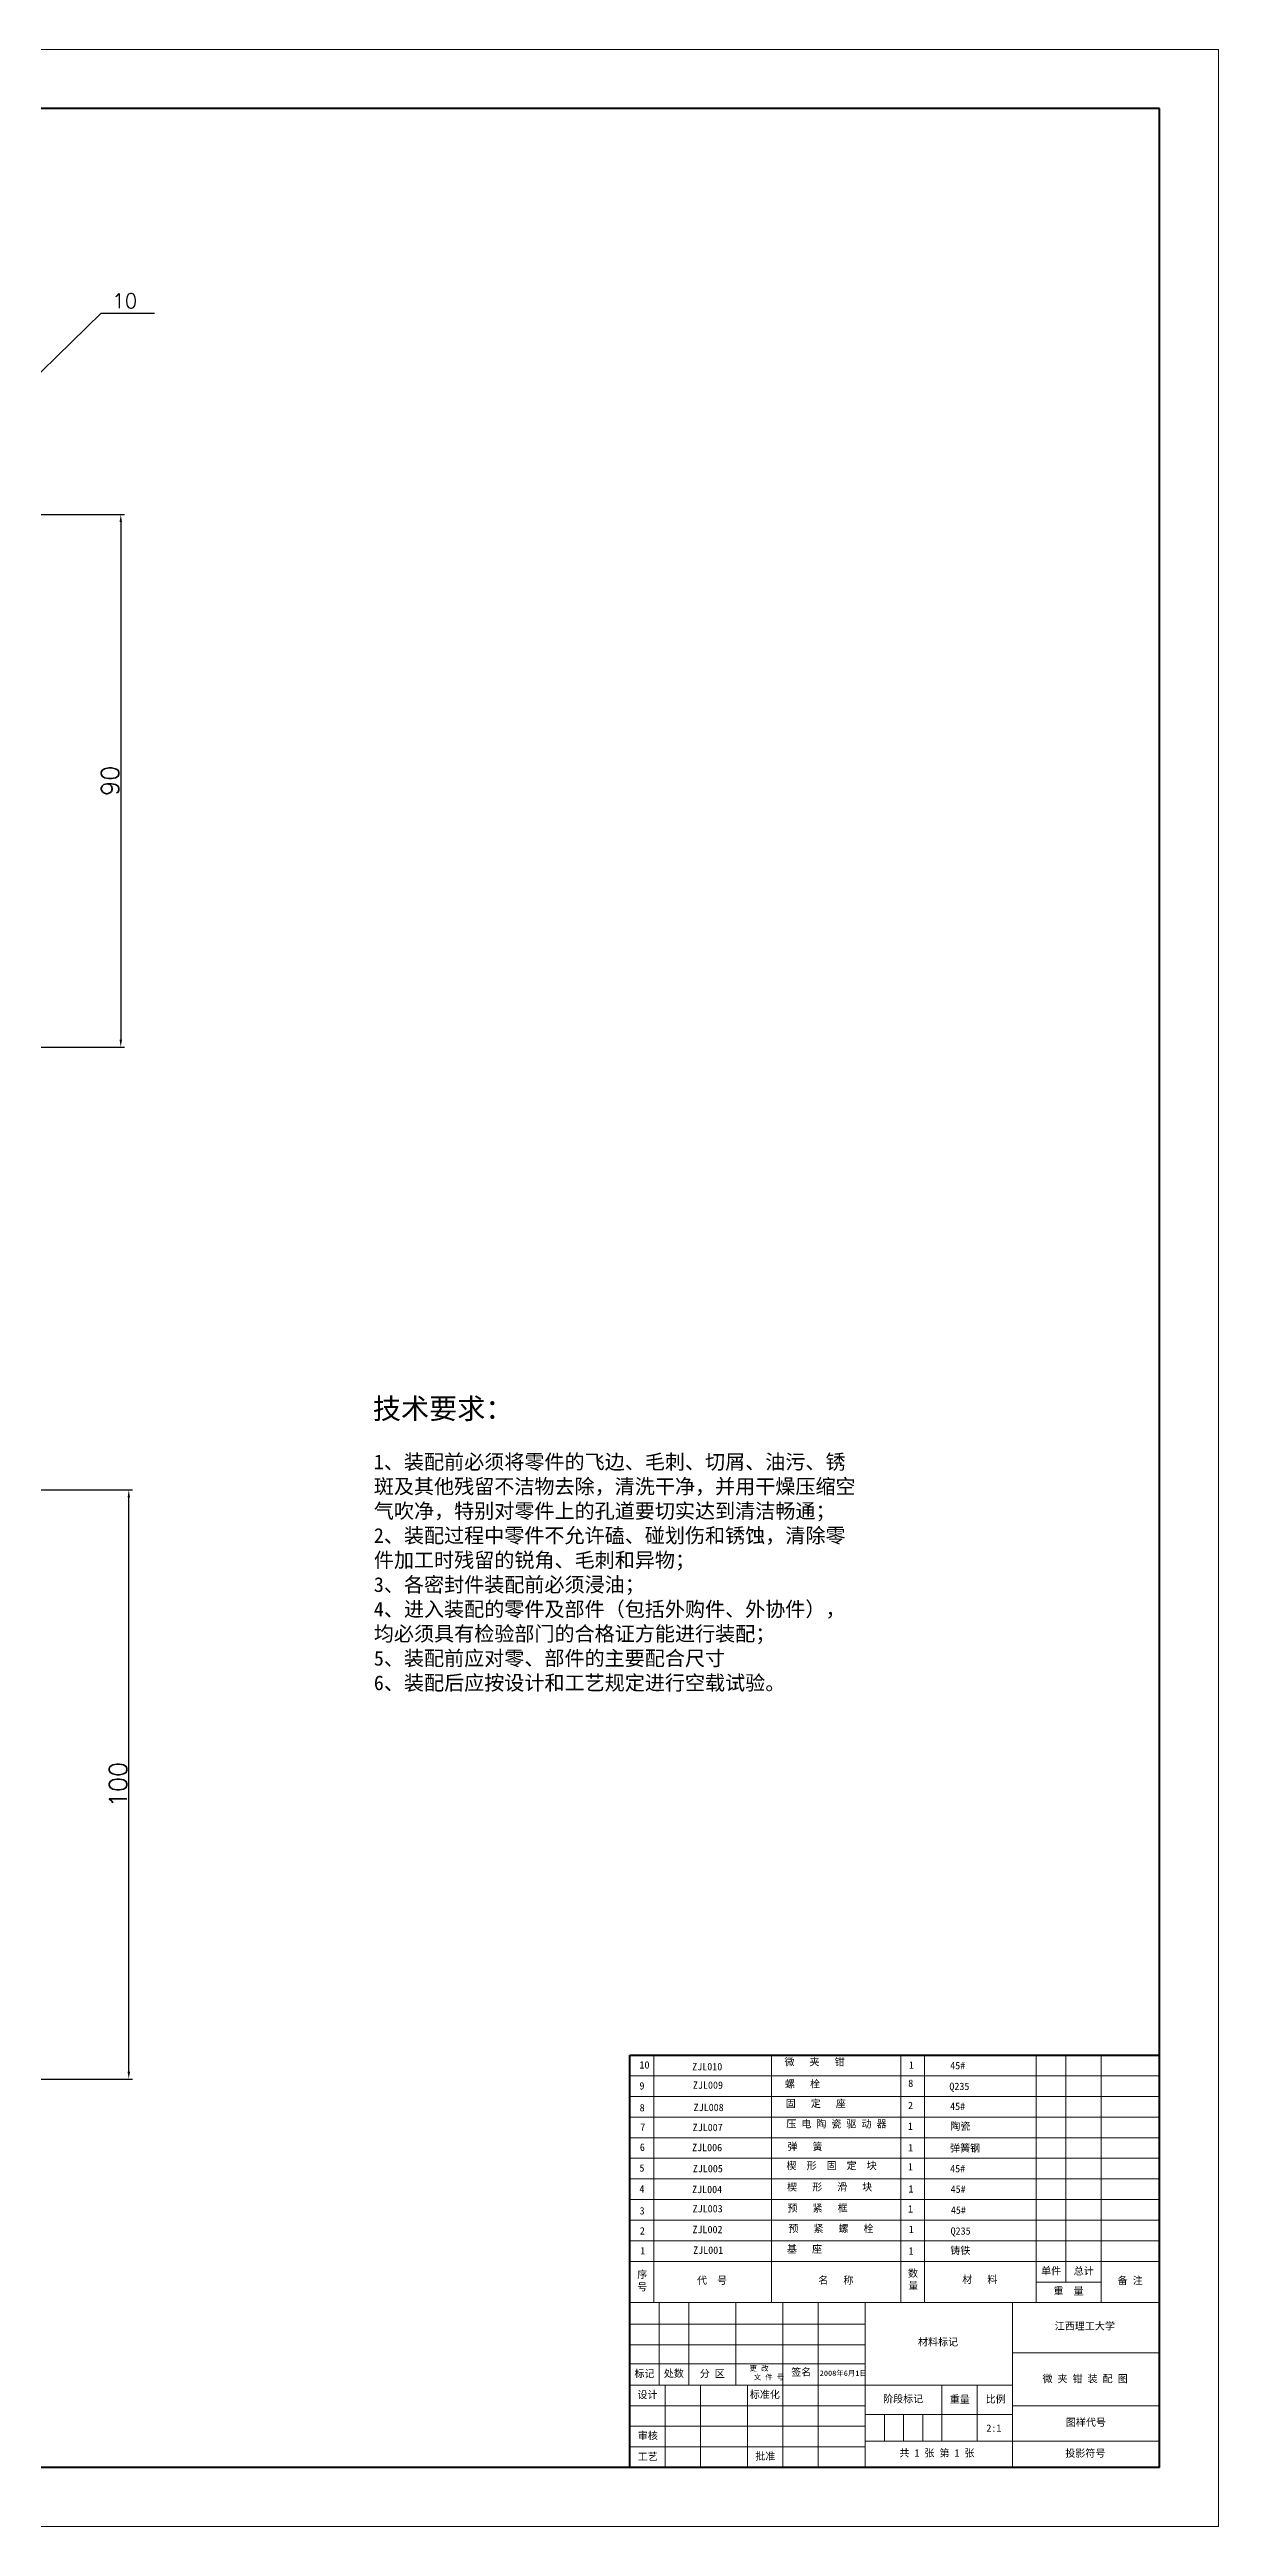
# Model space of a CAD drawing. Header units: millimetres. Extents: x -1505 to 6149, y -3153 to 848.
# Drawn here: x 5752 to 6149, y 7 to 848 of the extents above; entities that cross this region are included whole.
import ezdxf

# ---------------------------------------------------------------- set-up
doc = ezdxf.new("R2010")
doc.units = ezdxf.units.MM
doc.layers.add('csx', color=7, linetype='Continuous', lineweight=50)
doc.styles.add('2.5', font='simfang.ttf')
doc.styles.get("Standard").update_dxf_attribs({"font": 'txt', "bigfont": 'gbcbig.shx'})
doc.dimstyles.new('ISO-25', dxfattribs={"dimtxt": 2, "dimasz": 2, "dimexe": 1.25, "dimexo": 0, "dimtad": 1, "dimdsep": 46, "dimtxsty": 'Standard', "dimcen": 2.5, "dimadec": 0, "dimazin": 0, "dimtfac": 1, "dimtmove": 0, "dimatfit": 3, "dimfxl": 1, "dimarcsym": 0})
doc.dimstyles.new('zp ISO-25', dxfattribs={"dimtxt": 6, "dimasz": 2.5, "dimexe": 1.25, "dimexo": 0, "dimtad": 1, "dimlfac": 0.5, "dimdsep": 46, "dimtxsty": 'Standard', "dimcen": 2.5, "dimadec": 0, "dimazin": 0, "dimtfac": 1, "dimtmove": 0, "dimatfit": 3, "dimfxl": 1, "dimarcsym": 0})

# ---------------------------------------------------------------- blocks, each defined once
blk = doc.blocks.new('*D79')
at = {"color": 0, "lineweight": -2}
for p, q in [((5237.58, 689.62), (5777.76, 689.62)), ((5776.51, 687.12), (5776.51, 511.35)), ((5729.41, 508.85), (5777.76, 508.85))]:
    blk.add_line(p, q, dxfattribs=at)
at = {"color": 0}
for points in [[(5776.09, 687.12), (5776.92, 687.12), (5776.51, 689.62)], [(5776.09, 511.35), (5776.92, 511.35), (5776.51, 508.85)]]:
    blk.add_solid(points, dxfattribs=at)
at = {"layer": 'Defpoints', "color": 0}
for p in [(5237.58, 689.62), (5729.41, 508.85), (5776.51, 508.85)]:
    blk.add_point(p, dxfattribs=at)
at = {"color": 0, "lineweight": 13, "insert": (5772.88, 599.24), "char_height": 6, "attachment_point": 5, "rotation": 90}
blk.add_mtext('90', dxfattribs=at)
blk = doc.blocks.new('*D83')
at = {"color": 0, "lineweight": -2}
for p, q in [((5729.41, 358.44), (5780.48, 358.44)), ((5779.23, 160.94), (5779.23, 355.94)), ((5729.41, 158.44), (5780.48, 158.44))]:
    blk.add_line(p, q, dxfattribs=at)
at = {"color": 0}
for points in [[(5778.82, 355.94), (5779.65, 355.94), (5779.23, 358.44)], [(5778.82, 160.94), (5779.65, 160.94), (5779.23, 158.44)]]:
    blk.add_solid(points, dxfattribs=at)
at = {"layer": 'Defpoints', "color": 0}
for p in [(5729.41, 358.44), (5779.23, 358.44), (5729.41, 158.44)]:
    blk.add_point(p, dxfattribs=at)
at = {"color": 0, "lineweight": 13, "insert": (5775.61, 258.44), "char_height": 6, "attachment_point": 5, "rotation": 90}
blk.add_mtext('100', dxfattribs=at)

msp = doc.modelspace()

# ---------------------------------------------------------------- linework, layer by layer
at = {"lineweight": 13}
for p, q in [((4960.45, 847.526), (6149.45, 847.526)), ((6149.45, 847.526), (6149.45, 6.526)), ((5957.56, 166.526), (5957.56, 82.526)), ((5997.56, 166.526), (5997.56, 82.526)), ((6041.56, 166.526), (6041.56, 82.526)), ((6049.56, 166.526), (6049.56, 82.526)), ((6087.56, 166.526), (6087.56, 82.526)), ((6097.56, 166.526), (6097.56, 89.526)), ((6109.56, 166.526), (6109.56, 82.526)), ((5949.45, 159.526), (6129.45, 159.526)), ((5949.45, 152.526), (6129.45, 152.526)), ((5949.45, 145.526), (6129.45, 145.526)), ((5949.45, 145.526), (6129.45, 145.526)), ((5949.45, 138.526), (6129.45, 138.526)), ((5949.45, 131.526), (6129.45, 131.526)), ((5949.45, 124.526), (6129.45, 124.526)), ((5949.45, 117.526), (6129.45, 117.526)), ((5949.45, 110.526), (6129.45, 110.526)), ((5949.45, 103.526), (6129.45, 103.526)), ((5949.45, 96.526), (6129.45, 96.526)), ((6087.56, 89.526), (6109.56, 89.526)), ((5949.45, 75.265), (6029.45, 75.265)), ((5949.45, 68.243), (6029.45, 68.243)), ((5949.45, 61.69), (6029.45, 61.69)), ((6055.45, 35.526), (6055.45, 54.526)), ((6067.45, 54.526), (6067.45, 35.526)), ((5949.45, 47.526), (6029.45, 47.526)), ((6035.95, 44.526), (6035.95, 35.526)), ((6042.45, 44.526), (6042.45, 35.526)), ((6048.95, 44.526), (6048.95, 35.526)), ((5949.45, 40.526), (6029.45, 40.526)), ((6079.45, 35.526), (6129.45, 35.526)), ((5949.45, 33.526), (6029.45, 33.526)), ((6149.45, 6.526), (4960.45, 6.526))]:
    msp.add_line(p, q, dxfattribs=at)
at = {"lineweight": 50}
msp.add_line((5949.45, 166.526), (6129.45, 166.526), dxfattribs=at)
at = {"layer": 'csx', "lineweight": 50}
for p, q in [((6129.45, 827.526), (4980.45, 827.526)), ((6129.45, 26.526), (6129.45, 827.526)), ((5949.45, 82.526), (5949.45, 166.526)), ((5949.45, 26.526), (5949.45, 82.526)), ((6129.45, 26.526), (4980.45, 26.526))]:
    msp.add_line(p, q, dxfattribs=at)
at = {"layer": 'csx', "lineweight": 13}
for p, q in [((5949.45, 82.526), (6129.45, 82.526)), ((5959.45, 82.526), (5959.45, 54.526)), ((5969.45, 82.526), (5969.45, 54.526)), ((5985.45, 82.526), (5985.45, 54.526)), ((6001.45, 82.526), (6001.45, 54.526)), ((6013.45, 82.526), (6013.45, 54.526)), ((6029.45, 82.526), (6029.45, 26.526)), ((6079.45, 82.526), (6079.45, 26.526)), ((6129.45, 65.526), (6079.45, 65.526)), ((5949.45, 54.526), (6079.45, 54.526)), ((5961.45, 54.526), (5961.45, 26.526)), ((5973.45, 54.526), (5973.45, 26.526)), ((5989.45, 54.526), (5989.45, 26.526)), ((6001.45, 54.526), (6001.45, 26.526)), ((6013.45, 54.526), (6013.45, 26.526)), ((6079.45, 44.526), (6029.45, 44.526)), ((6129.45, 47.526), (6079.45, 47.526)), ((6079.45, 35.526), (6029.45, 35.526))]:
    msp.add_line(p, q, dxfattribs=at)

# ---------------------------------------------------------------- texts
at = {"lineweight": 13, "insert": (5773.549, 764.668), "char_height": 5, "width": 21.2166, "attachment_point": 1}
msp.add_mtext('10', dxfattribs=at)
at = {"lineweight": 13, "attachment_point": 1, "style": '2.5'}
for s, width, heights, insert, char_height in [('技术要求：', 93.82496, [0], (5862.16, 389.581), 7), ('1、装配前必须将零件的飞边、毛刺、切屑、油污、锈斑及其他残留不洁物去除，清洗干净，并用干燥压缩空气吹净，特别对零件上的孔道要切实达到清洁畅通；\\P2、装配过程中零件不允许磕、碰划伤和锈蚀，清除零件加工时残留的锐角、毛刺和异物；\\P3、各密封件装配前必须浸油；\\P4、进入装配的零件及部件（包括外购件、外协件），均必须具有检验部门的合格证方能进行装配；\\P5、装配前应对零、部件的主要配合尺寸\\P6、装配后应按设计和工艺规定进行空载试验。', 163.22878, [156.459], (5862.485, 370.502), 5), ('\\pi3.348;10', 8.11004, [0], (5949.387, 164.493), 2.5), ('   ZJL010', 40, [0], (5965.558, 163.91), 2.5), ('   微   夹   钳', 44, [0], (5996.894, 165.535), 2.5), ('   1', 40, [0], (6039.157, 164.46), 2.5), ('   45#', 44, [0], (6053.203, 164.259), 2.5), ('\\pi3.348;9', 8.11004, [0], (5949.387, 157.392), 2.5), ('   ZJL009', 40, [0], (5965.798, 157.628), 2.5), ('   螺   栓', 44, [0], (5997.057, 158.036), 2.5), ('   固   定   座', 44, [0], (5997.33, 151.388), 2.5), ('   8', 40, [0], (6038.948, 158.277), 2.5), ('   Q235', 44, [0], (6052.918, 157.218), 2.5), ('\\pi3.348;8', 8.11004, [0], (5949.448, 149.965), 2.5), ('\\pi3.348;7', 8.11004, [0], (5949.632, 143.361), 2.5), ('   ZJL007', 40, [0], (5965.702, 143.252), 2.5), ('   ZJL008', 40, [0], (5966.037, 150.059), 2.5), ('   压 电 陶 瓷 驱 动 器', 44, [0], (5997.512, 144.446), 2.5), ('   2', 40, [0], (6038.866, 150.727), 2.5), ('   1', 40, [0], (6038.823, 143.675), 2.5), ('   45#', 44, [0], (6053.173, 150.444), 2.5), ('   陶瓷', 44, [0], (6053.233, 143.687), 2.5), ('\\pi3.348;6', 8.11004, [0], (5949.509, 136.549), 2.5), ('   ZJL006', 40, [0], (5965.509, 136.442), 2.5), ('   弹   簧', 44, [0], (5997.926, 136.786), 2.5), ('   1', 40, [0], (6038.906, 136.386), 2.5), ('   弹簧钢', 44, [0], (6053.156, 136.269), 2.5), ('\\pi3.348;5', 8.11004, [0], (5949.387, 129.493), 2.5), ('   ZJL005', 40, [0], (5965.748, 129.3), 2.5), ('   楔  形  固  定  块', 44, [0], (5997.589, 130.291), 2.5), ('   1', 40, [0], (6038.825, 129.9), 2.5), ('   45#', 44, [0], (6053.194, 129.277), 2.5), ('\\pi3.348;4', 8.11004, [0], (5949.387, 122.392), 2.5), ('   ZJL004', 40, [0], (5965.508, 122.208), 2.5), ('   楔   形   滑   块', 44, [0], (5997.786, 123.046), 2.5), ('   1', 40, [0], (6039.033, 122.393), 2.5), ('   45#', 44, [0], (6053.345, 122.307), 2.5), ('\\pi3.348;3', 8.11004, [0], (5949.448, 114.965), 2.5), ('   ZJL003', 40, [0], (5965.692, 115.683), 2.5), ('   预   紧   框', 44, [0], (5997.93, 115.882), 2.5), ('   1', 40, [0], (6038.866, 115.595), 2.5), ('   45#', 44, [0], (6053.426, 115.179), 2.5), ('\\pi3.3479;2', 8.11004, [0], (5949.506, 108.141), 2.5), ('\\pi3.5336;1', 8.11004, [0], (5949.45, 101.387), 2.5), ('   ZJL002', 40, [0], (5965.644, 108.603), 2.5), ('   ZJL001', 40, [0], (5965.874, 101.592), 2.5), ('   基   座', 44, [0], (5997.735, 101.967), 2.5), ('   1', 40, [0], (6039.047, 101.327), 2.5), ('   1', 40, [0], (6039.114, 108.626), 2.5), ('   铸铁', 44, [0], (6053.215, 101.465), 2.5), ('   Q235', 44, [0], (6053.34, 108.095), 2.5), ('\\pi2.5264;序\\P\\pi2.5407;号', 8.11004, [0], (5949.45, 93.304), 2.5), ('\\pi2.4;数\\P\\pi2.4857;量', 8, [0], (6041.56, 93.734), 2.5), ('\\pi1.6214;单件', 10, [0], (6087.56, 94.552), 2.5), ('\\pi2.6714;总计', 12, [0], (6097.58, 94.521), 2.5), ('\\pi14.821;代  号', 40, [0], (5957.442, 91.335), 2.5), ('\\pi15.929;名   称', 44, [0], (5997.56, 91.392), 2.5), ('\\pi12.829;材   料', 38, [0], (6049.56, 91.644), 2.5), ('\\pi5.8571;重  量', 22, [0], (6087.56, 87.736), 2.5), ('\\pi5.6307;备 注', 19.88996, [0], (6109.56, 91.289), 2.5), ('\\pi14.357;江西理工大学', 50, [0], (6079.45, 75.837), 2.5), ('\\pi17.907;材料标记', 50, [0], (6029.45, 70.435), 2.5), ('\\pi1.5643;标记', 10, [0], (5949.45, 59.685), 2.5), ('\\pi1.5857;处数', 10, [0], (5959.406, 59.743), 2.5), ('\\pi3.75;分 区', 16, [0], (5969.45, 59.647), 2.5), (' 更 改        文 件 号', 16, [0], (5988.728, 61.136), 1.8), ('\\pi2.8143;签名', 12, [0], (6001.469, 60.22), 2.5), ('\\pi2.746;2008年6月1日', 20.65316, [9.376], (6011.23, 59.461), 1.8), ('\\pi2.5857;设计', 12, [0], (5949.45, 52.528), 2.5), ('\\pi0.76429;标准化', 12, [0], (5989.45, 52.594), 2.5), ('\\pi6.0429;阶段标记', 26, [0], (6029.45, 51.127), 2.5), ('\\pi2.6857;重量', 12, [0], (6055.45, 50.965), 2.5), ('\\pi2.9;比例', 12, [0], (6067.45, 51.031), 2.5), ('      微 夹 钳 装 配 图', 50, [0], (6079.45, 57.951), 2.5), ('\\pi18.136;图样代号', 50, [0], (6079.45, 43.13), 2.5), ('\\pi2.7214;审核', 12, [0], (5949.45, 38.609), 2.5), ('\\pi1.564;2:1', 10, [0], (6069.021, 41.162), 2.5), ('\\pi2.6786;工艺', 12, [0], (5949.45, 31.499), 2.5), ('\\pi2.5786;批准', 12, [0], (5989.486, 31.652), 2.5), ('\\pi11.579;共 1 张 第 1 张', 50, [0], (6029.45, 32.734), 2.5), ('\\pi17.95;投影符号', 50, [0], (6079.45, 32.661), 2.5)]:
    msp.add_mtext_dynamic_manual_height_columns(s, width=width, gutter_width=12.5, heights=heights, dxfattribs=dict(at, insert=insert, char_height=char_height))
at = {"lineweight": 13, "insert": (5987.388, 108.934), "char_height": 2.5, "attachment_point": 1, "style": '2.5'}
msp.add_mtext_dynamic_manual_height_columns('\\pi15.93;预   紧   螺   栓', width=44, gutter_width=12.5, heights=[0], dxfattribs=at).dxf.set("width", 53.7839)

# ---------------------------------------------------------------- dimensions: what is measured, and where the dimension line sits
at = {"lineweight": 13}
dim = msp.add_linear_dim(base=(5776.505, 508.849), p1=(5237.58, 689.624), p2=(5729.412, 508.849), angle=90, text='90', dimstyle='zp ISO-25', dxfattribs=at)
dim.commit()
dim.dimension.update_dxf_attribs({"geometry": '*D79', "text_midpoint": (5776.505, 599.236), "dimtype": 160})
dim = msp.add_linear_dim(base=(5779.234, 358.439), p1=(5729.412, 158.439), p2=(5729.412, 358.439), angle=90, dimstyle='zp ISO-25', dxfattribs=at)
dim.commit()
dim.dimension.update_dxf_attribs({"geometry": '*D83', "text_midpoint": (5779.234, 258.439), "dimtype": 160})

# ---------------------------------------------------------------- leaders
msp.add_leader([(5608.605, 600.498), (5769.882, 758.062), (5787.951, 758.062)], dimstyle='ISO-25', override={"dimgap": 0.625, "dimtad": 0}, dxfattribs=at)

doc.saveas('drawing.dxf')
